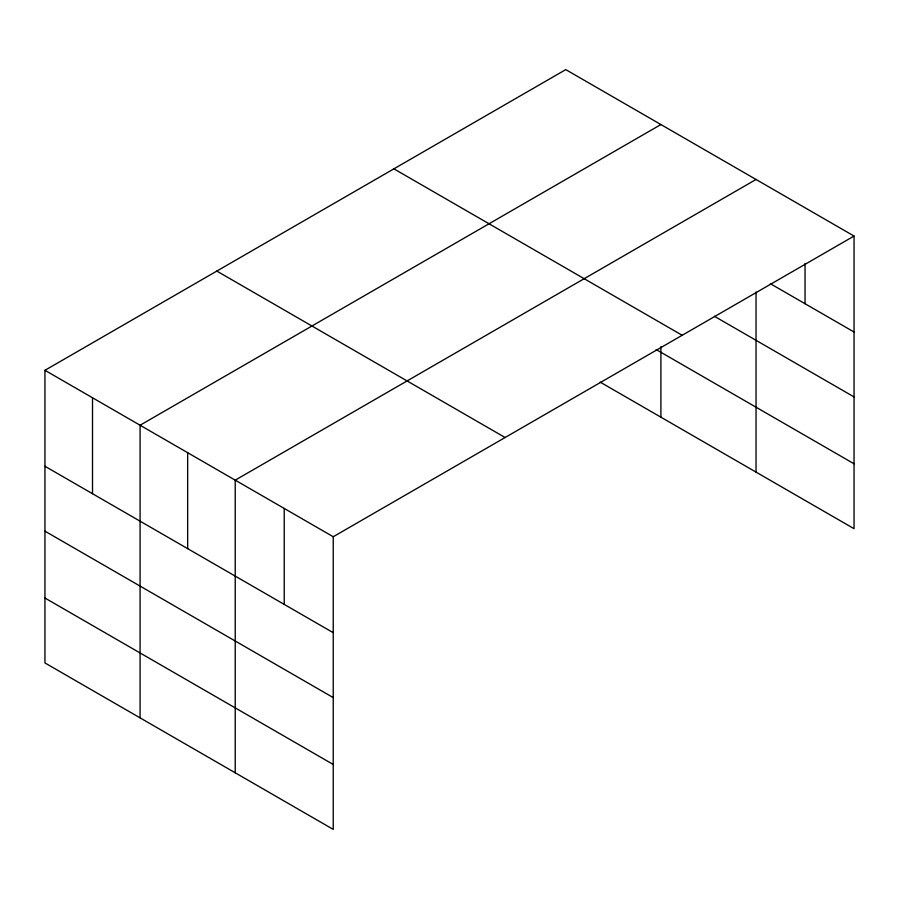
<?xml version="1.0" encoding="UTF-8"?>
<svg xmlns="http://www.w3.org/2000/svg" width="899" height="899" viewBox="0 0 899 899"><rect width="100%" height="100%" fill="white"/><g stroke="black" fill="none" stroke-linecap="round" stroke-linejoin="round"><path stroke-width="1.35" d="M854.05 236.055L565.763 69.616L44.95 370.309L44.95 662.945L333.237 829.384L333.237 536.748L854.05 236.055L854.05 528.691L600.251 382.165M756.037 291.995L756.037 472.099M660.9 124.545L140.087 425.227L140.087 717.863M756.037 179.474L235.223 480.156L235.223 772.792M770.376 283.702L854.05 332.012M714.413 316.291L854.05 396.92M393.897 168.843L682.184 335.282M656.135 349.531L854.05 463.783M216.816 271.082L505.103 437.521M44.95 370.309L333.237 536.748M44.95 466.255L333.237 632.694M44.95 531.163L333.237 697.602M44.95 598.037L333.237 764.476M805.043 263.385L805.043 303.716M660.9 346.699L660.9 417.181M284.23 508.452L284.23 604.398M187.655 452.691L187.655 548.648M92.518 397.774L92.518 493.72"/></g></svg>
